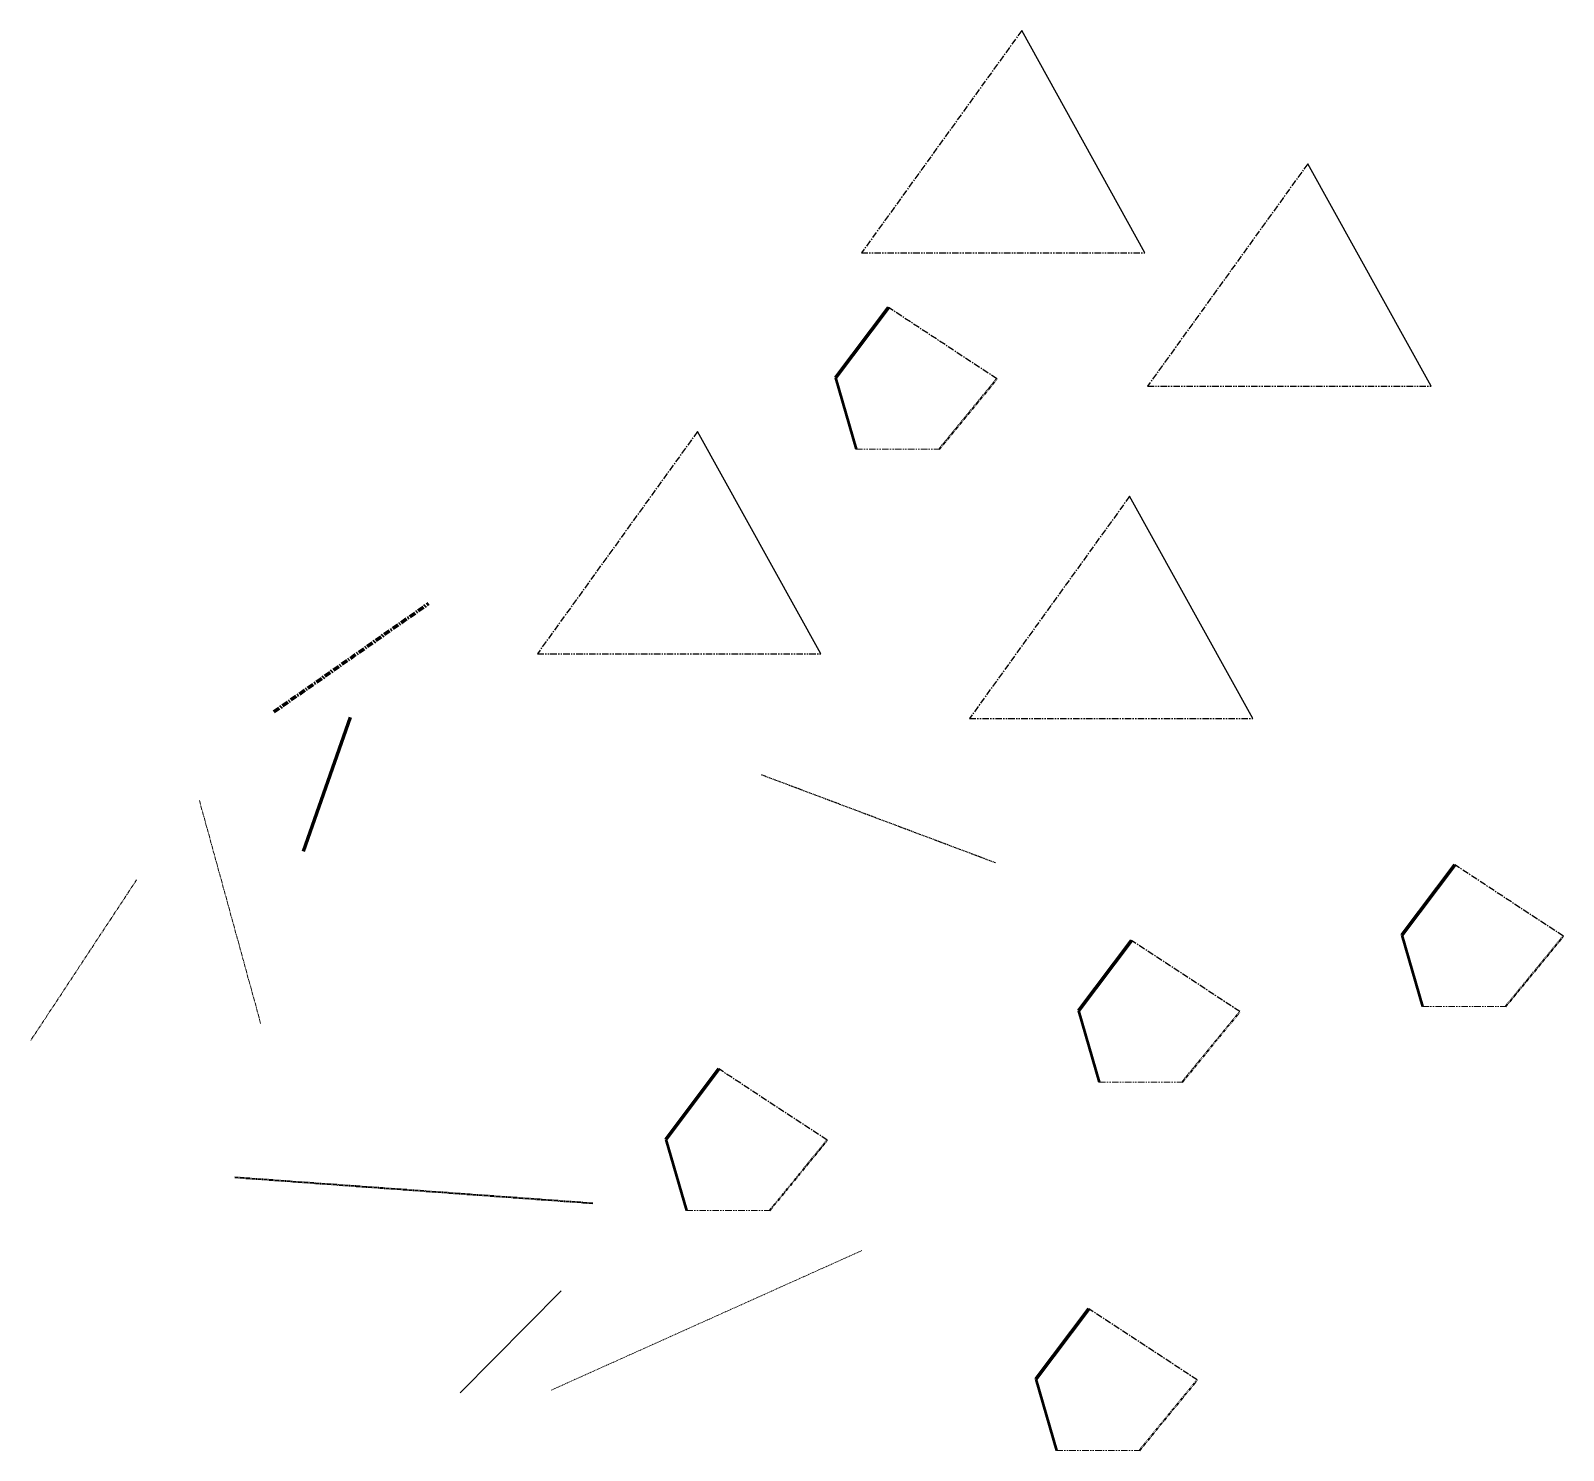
# Model space of a CAD drawing. Header units: metres. Extents: x 7423820 to 7424116, y 5547740 to 5548014.
import ezdxf

# ---------------------------------------------------------------- set-up
doc = ezdxf.new("R2010")
doc.units = ezdxf.units.M
for name, pattern in [('CENTER', [2, 1.25, -0.25, 0.25, -0.25]), ('CENTER2', [1.125, 0.75, -0.125, 0.125, -0.125]), ('DASHED2', [0.375, 0.25, -0.125]), ('PHANTOM', [2.5, 1.25, -0.25, 0.25, -0.25, 0.25, -0.25]), ('PHANTOM2', [1.25, 0.625, -0.125, 0.125, -0.125, 0.125, -0.125])]:
    doc.linetypes.add(name, pattern=pattern)
doc.layers.add('blok linii 2', color=1, linetype='Continuous')
doc.layers.add('blok_linii_1', color=7, linetype='Continuous')
doc.linetypes.add('FENCELINE2', pattern='A,0.25,-0.1,[132,ltypeshp.shx,S=0.1,R=0,X=-0.1,Y=0],-0.1,1', length=1.45)

# ---------------------------------------------------------------- blocks, each defined once
blk = doc.blocks.new('blok_linii_1')
at = {"layer": 'blok_linii_1', "color": 0, "linetype": 'CENTER'}
blk.add_line((0.51, 28.79, -208), (-30.41, -14.12, -208), dxfattribs=at)
at = {"layer": 'blok_linii_1', "color": 0, "linetype": 'FENCELINE2'}
blk.add_line((24.31, -14.12, -208), (0.51, 28.79, -208), dxfattribs=at)
at = {"layer": 'blok_linii_1', "color": 0, "linetype": 'PHANTOM'}
blk.add_line((-30.41, -14.12, -208), (24.31, -14.12, -208), dxfattribs=at)
blk = doc.blocks.new('blok linii 2')
at = {"layer": 'blok linii 2', "linetype": 'FENCELINE2', "lineweight": 100}
blk.add_line((-3.66, 14.56, -208), (-13.89, 0.97, -208), dxfattribs=at)
at = {"layer": 'blok linii 2', "linetype": 'CENTER', "transparency": 33554483}
blk.add_line((17.27, 0.82, -208), (-3.66, 14.56, -208), dxfattribs=at)
at = {"layer": 'blok linii 2', "lineweight": 50, "transparency": 33554636}
blk.add_line((-13.89, 0.97, -208), (-9.92, -12.77, -208), dxfattribs=at)
at = {"layer": 'blok linii 2', "linetype": 'PHANTOM2', "lineweight": 35, "transparency": 33554559}
blk.add_line((6.12, -12.77, -208), (17.27, 0.82, -208), dxfattribs=at)
at = {"layer": 'blok linii 2', "linetype": 'PHANTOM', "lineweight": 18, "transparency": 33554636}
blk.add_line((-9.92, -12.77, -208), (6.12, -12.77, -208), dxfattribs=at)

msp = doc.modelspace()

# ---------------------------------------------------------------- linework, layer by layer
at = {"color": 222, "linetype": 'CENTER', "lineweight": 200, "transparency": 33554559}
msp.add_line((7423867.4, 5547882.64, 208), (7423897.26, 5547903.55, 208), dxfattribs=at)
at = {"color": 40, "linetype": 'FENCELINE2', "lineweight": 60, "transparency": 33554636}
msp.add_line((7423882.1, 5547881.58, 208), (7423873.01, 5547855.67, 208), dxfattribs=at)
at = {"color": 92, "linetype": 'DASHED2', "transparency": 33554483}
msp.add_line((7423961.51, 5547870.52, 208), (7424006.67, 5547853.55, 208), dxfattribs=at)
at = {"color": 21, "linetype": 'CENTER2', "lineweight": 18, "transparency": 33554483}
msp.add_line((7423864.83, 5547822.5, 208), (7423853.01, 5547865.52, 208), dxfattribs=at)
at = {"color": 4, "linetype": 'PHANTOM2', "lineweight": 5, "transparency": 33554661}
msp.add_line((7423840.88, 5547850.22, 208), (7423820.42, 5547819.17, 208), dxfattribs=at)
at = {"color": 52, "linetype": 'CENTER2', "lineweight": 40, "transparency": 33554636}
msp.add_line((7423928.93, 5547787.74, 208), (7423859.83, 5547792.74, 208), dxfattribs=at)
at = {"color": 165, "linetype": 'DASHED2', "lineweight": 20, "transparency": 33554661}
msp.add_line((7423920.9, 5547751.69, 208), (7423980.91, 5547778.65, 208), dxfattribs=at)
msp.add_line((7423922.87, 5547770.84, 208), (7423903.32, 5547751.15, 208))

# ---------------------------------------------------------------- block references
at = {"layer": 'blok linii 2'}
for p in [(7423989.71, 5547946.12, 208), (7424099.06, 5547838.53, 208), (7424036.61, 5547823.95, 416), (7423956.95, 5547799.14, 208), (7424028.37, 5547752.85, 208)]:
    msp.add_blockref('blok linii 2', p, dxfattribs=at)
at = {"layer": 'blok_linii_1'}
for p in [(7424011.24, 5547985.35, 208), (7424066.47, 5547959.64, 208), (7423948.66, 5547907.97, 416), (7424032.08, 5547895.46, 208)]:
    msp.add_blockref('blok_linii_1', p, dxfattribs=at)

doc.saveas('drawing.dxf')
